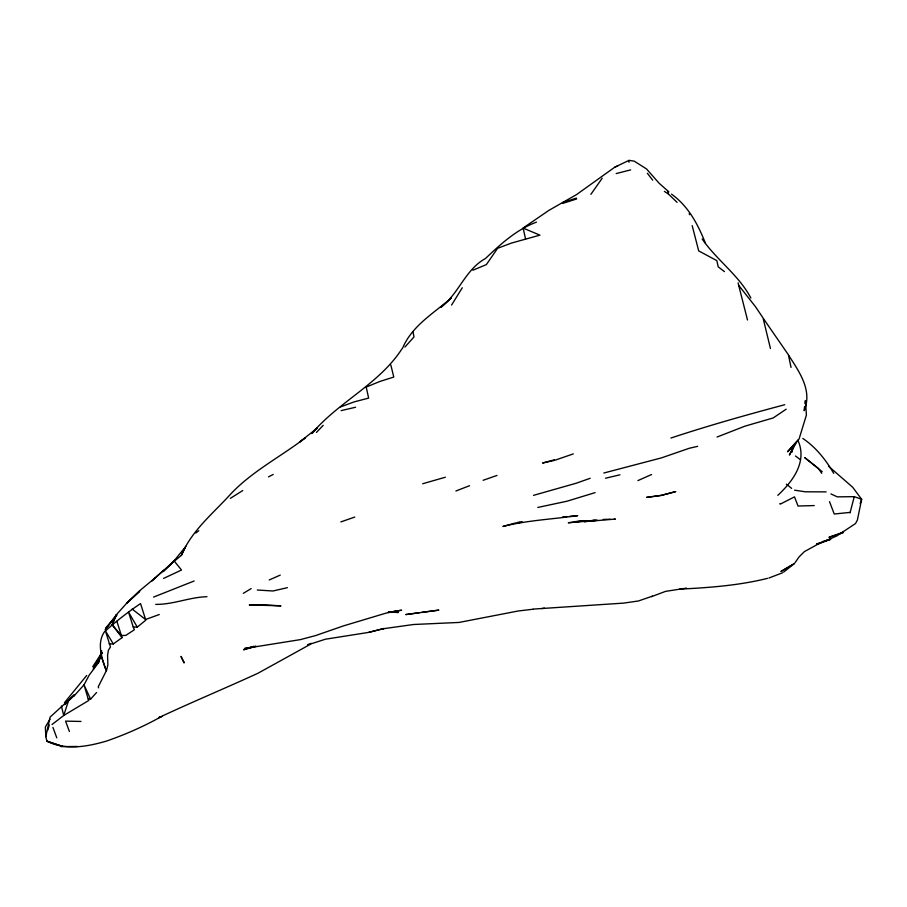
<?xml version="1.0" encoding="UTF-8"?>
<svg xmlns="http://www.w3.org/2000/svg" width="907" height="907" viewBox="0 0 907 907"><rect width="100%" height="100%" fill="white"/><g stroke="black" fill="none" stroke-linecap="round" stroke-linejoin="round"><path stroke-width="1.36" d="M628.982 162.24L628.993 160.392L634.174 161.117L646.532 168.951L659.026 183.135L668.867 191.899M797.843 440.099C807.559 461.595 793.092 481.073 777.821 495.335M105.79 669.389C101.709 657.881 96.686 643.12 104.384 631.884C115.677 621.59 127.876 612.146 140.528 603.574L145.8 620.15L137.274 627.122L133.238 626.975L128.522 612.078L137.274 627.122M804.611 406.449L804.135 410.667C812.706 390.384 799.192 371.825 788.75 355.431M804.928 403.638L805.246 400.837M791.958 452.208L793.103 447.026M73.569 696.463L84 684.876L89.181 675.159L98.478 662.711L101.641 650.716M850.029 512.92L854.269 496.662L861.65 499.303L857.364 520.13L855.482 523.566L836.798 535.935L817.173 544.608L804.396 551.603L799.146 556.819L794.883 562.918M47.81 730.067L49.295 724.954M162.262 716.247L158.634 717.664L161.423 716.564C143.975 726.348 125.597 734.421 106.72 741.008C87.571 746.62 65.463 750.735 46.937 741.178L62.095 746.268L46.937 741.178L45.826 736.665L50.089 717.108L74.646 694.751L64.578 704.66M68.513 700.68L63.728 715.476L52.005 724.523M860.142 503.623L861.65 499.303L852.693 487.263L828.51 466.187M98.478 662.711L102.208 652.473M163.577 578.417L181.502 570.038L174.325 561.172L181.377 555.367C191.456 530.912 212.669 513.827 230.072 494.712C251.715 471.379 280.546 456.935 305.523 437.684L299.571 442.049L317.246 428.115L311.838 433.557C338.64 401.665 379.183 384.228 402.05 348.696M792.582 448.171L789.407 455.042L797.287 440.938L787.514 451.788L799.067 439.011L806.391 415.089L805.484 400.735M98.67 687.857L98.217 686.837L106.641 670.137L107.865 664.933L107.582 655.33L108.398 650.24L110.461 646.974L105.393 630.796L113.318 643.936L122.048 637.644L116.867 621.25M181.377 555.367L185.277 547.499M102.06 652.382L93.33 669.083L101.255 654.128M402.685 347.982C411.925 326.021 433.251 313.527 450.53 298.63L451.153 297.984L441.051 307.167M451.573 305.058L462.287 287.768M92.695 666.781L101.822 652.802M590.888 194.336L602.203 178.225M64.465 702.71L86.687 675.488M49.987 719.24L45.35 726.949L45.826 736.665M185.844 546.377L174.371 560.503L163.079 571.659L175.244 560.084L151.741 580.968L163.679 570.254M114.441 618.245L105.212 629.549L116.459 614.64L127.445 602.373L139.735 591.228L127.082 602.985L138.805 591.443L155.46 577.612M105.756 627.916L116.958 615.173M404.896 347.075L414.011 336.928L412.98 331.826M90.609 699.127L84 684.876L88.194 698.98L90.609 699.127L96.561 692.517M316.452 432.424L323.198 425.338M65.225 704.013L74.646 694.751L65.236 703.9M441.119 307.122C458.942 293.528 465.189 269.674 485.54 258.45C500.641 244.108 516.639 229.471 536.468 222.136M195.844 533.021L198.792 530.652M523.214 227.929L549.064 210.265L576.478 194.642L614.957 167.069L628.993 160.392M786.176 409.182L773.229 417.934L744.783 426.211L717.052 437.038M230.378 498.34L242.747 490.551M849.836 512.41L834.236 514.02L829.52 501.65M783.603 572.136L794.226 563.678L780.904 571.501L794.135 563.769M243.348 593.314L251.205 588.575M533.135 609.096L623.642 603.11L638.415 600.978L652.439 596.148M268.461 476.889L273.2 474.452M162.262 716.031C193.939 701.281 226.217 687.812 257.996 673.232L311.316 643.766L325.42 639.208L368.627 632.406L383.91 628.517L368.627 632.406M269.232 579.97L280.252 575.095M637.893 480.608L651.577 474.531M472.876 270.218L486.356 264.606L497.592 248.314L511.287 243.121L539.914 235.151L523.169 228.111L525.561 239.051M153.566 597.089L194.132 580.99M159.281 614.527L145.539 619.504L132.207 609.085M455.904 490.993L469.554 485.698M573.303 453.897L554.528 460.371L542.59 463.024L554.426 459.792M768.864 578.031L782.537 572.793M614.957 167.069L617.701 166.015M651.589 596.625L665.5 591.387L686.531 588.11M307.53 644.718L311.282 643.324M340.442 406.948L354.206 401.869L368.639 398.116L366.201 387.074L379.716 381.518L393.785 377.051L390.838 365.022M843.487 532.092L828.953 537.307L843.068 532.783M590.185 478.284L576.342 483.193L533.497 495.358M483.136 480.291L497.002 475.427M340.873 521.899L354.75 517.069M253.79 646.26L243.598 649.797L255.808 646.385M670.931 438.036C708.446 425.61 746.586 414.896 784.736 404.715M830.551 539.495L816.47 544.132L830.71 539.075L822.615 541.592M595.128 492.626L566.784 501.265L537.772 507.455M562.419 202.635L576.455 198.111M562.544 203.429L576.671 198.962M603.847 473.012L661.509 457.865L689.309 448.262L697.664 446.335M422.696 483.737L445.348 477.229M515.868 522.863L502.897 526.468C527.318 520.301 552.737 519.201 577.702 515.652L569.517 516.355M616.182 173.566L630.648 169.892M605.525 478.227L619.946 474.815M767.537 578.349C738.808 585.514 709.104 587.668 679.615 589.142M341.157 410.622L355.589 407.243M287.383 587.679L272.939 590.99L257.305 590.015M521.854 522.024L518.078 522.885L522.217 522.058M255.887 646.26L244.425 648.55L300.24 639.639L315.489 635.614L343.526 625.875L386.087 613.109L401.631 610.207L393.661 611.227M517.16 522.511L519.836 522.069M541.91 608.552L544.438 608.144M382.981 628.778L413.524 624.504L459.021 622.44L518.305 610.978L532.783 609.266M595.071 520.108L584.323 521.672L615.388 519.065L614.345 519.144M421.948 612.316L438.875 610.128L405.814 614.572L419.261 612.69M581.761 521.049L568.281 522.772L597.328 520.301L573.825 521.729L593.87 520.618L585.809 520.811M562.703 516.945L566.796 516.593M155.743 604.379C173.226 604.618 189.62 597.146 206.977 596.715M814.248 505.562L798.024 506.027L794.509 496.866L780.167 504.179L779.85 503.612M603.257 519.428L610.184 519.246M854.269 496.662L837.286 496.855L830.903 493.918M61.188 746.608L77.503 746.472M109.157 643.868L113.318 643.936M81.006 721.45L65.565 721.133L69.397 731.461M388.275 612.123L398.366 612.474L389.012 611.794M794.577 490.177L805.382 491.809L826.118 491.877M664.389 191.4L668.47 194.075L677.064 202.34M791.618 488.385L786.392 484.134M795.473 456.006L800.155 459.452M724.444 271.624L718.231 266.839L716.813 260.615L698.696 250.899L692.177 225.605M822.218 471.708L804.702 457.593L818.205 468.284L821.719 473.318M802.831 438.432C815.949 447.321 825.812 459.792 833.703 473.363M671.509 194.132C688.3 206.116 697.88 224.21 705.295 242.895M738.128 282.859L738.683 285.32L755.361 306.543L763.014 317.892L770.451 348.492M647.371 173.26L652.689 180.176M122.048 637.644L112.173 624.73L116.459 614.64L112.173 624.73L121.232 635.558L125.835 635.376L134.361 629.753L133.238 626.975M702.177 238.983C716.643 260.06 738.717 274.98 750.871 298.018M763.569 318.799L788.398 354.807L791.029 367.437M88.194 698.98L88.761 700.465L63.728 715.476L61.404 706.054M52.923 727.403L56.79 737.856M101.425 656.985L106.312 670.829M747.504 320.001L738.683 285.32M689.252 213.633L689.501 214.664M667.915 191.332L668.47 194.075M675.624 491.628L661.294 495.381L646.487 497.399L661.169 495.426L675.624 491.628M261.987 604.754L249.289 604.912L281 605.853L261.987 604.754M183.702 661.759L180.992 656.385L184.076 662.983L183.702 661.759"/></g></svg>
